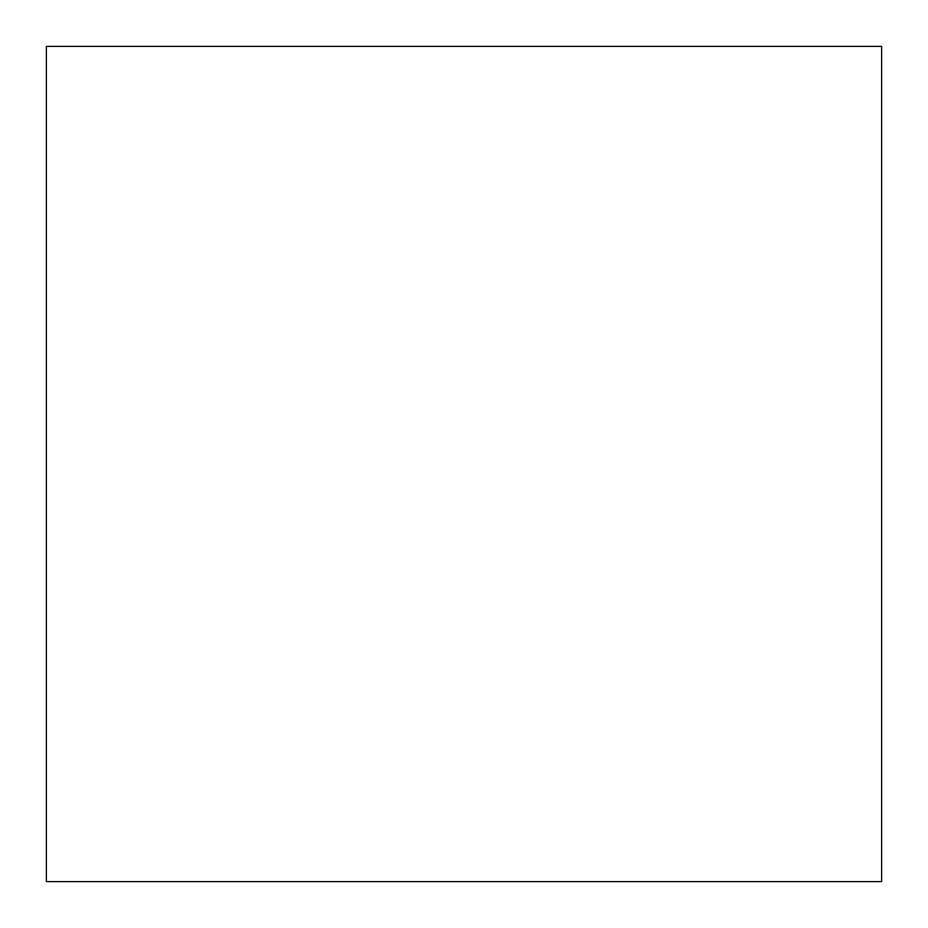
<?xml version="1.0" encoding="UTF-8"?>
<svg xmlns="http://www.w3.org/2000/svg" width="928" height="928" viewBox="0 0 928 928"><rect width="100%" height="100%" fill="white"/><g stroke="black" fill="none" stroke-linecap="round" stroke-linejoin="round"><path stroke-width="1.39" d="M881.6 46.4L46.4 46.4L46.4 881.6L881.6 881.6L881.6 46.4"/></g></svg>
